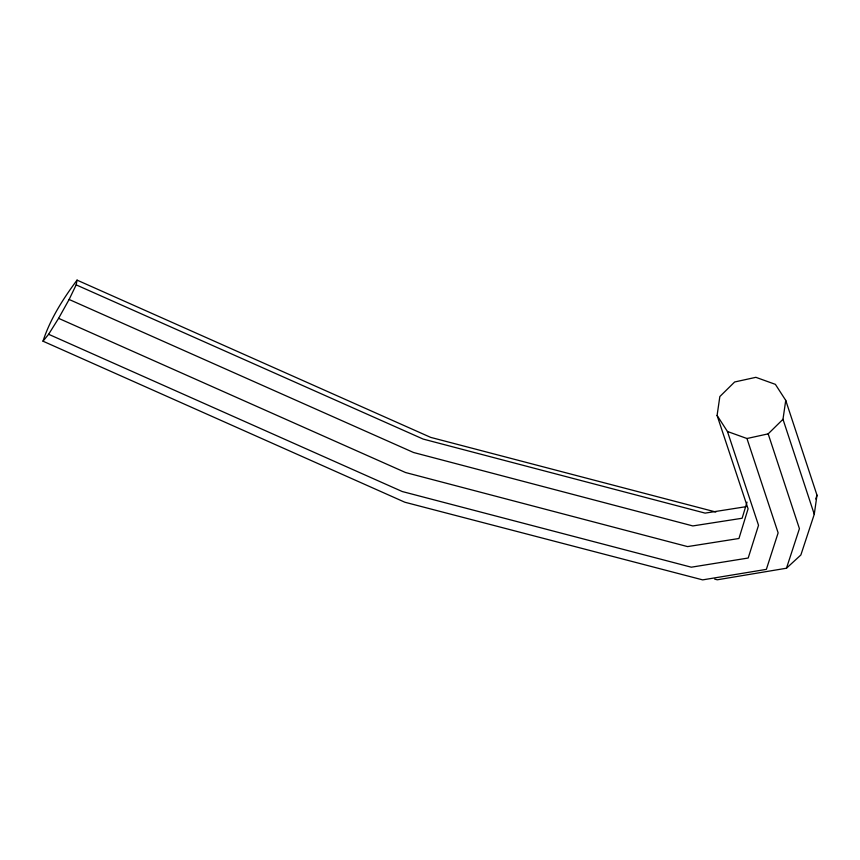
<?xml version="1.0" encoding="UTF-8"?>
<svg xmlns="http://www.w3.org/2000/svg" width="860" height="860" viewBox="0 0 860 860"><rect width="100%" height="100%" fill="white"/><g stroke="black" fill="none" stroke-linecap="round" stroke-linejoin="round"><path stroke-width="1.29" d="M714.692 579.124L717.283 579.791L786.47 568.224L800.864 554.99L814.269 514.269L817 495.199L785.739 400.384L775.387 384.356L755.875 377.325L734.655 381.98L719.841 396.546L717.089 415.455L748.082 508.819L738.944 538.5L687.559 546.594L405.576 472.538L58.598 318.34L48.622 334.282L43 341.194L404.856 502.229L702.663 579.876L766.357 569.374L778.128 532.877L746.953 438.514L727.442 431.483L717.089 415.455M814.269 514.269L782.987 419.293L785.739 400.384M43 341.194C50.127 319.157 63.178 298.656 77.056 280.123L430.688 437.385L715.853 512.023M58.598 318.34L69.122 299.473L76.174 284.875L77.056 280.123M747.028 502.143L742.115 518.258L692.837 525.933L413.552 452.5L69.122 299.473M786.47 568.224L799.424 528.663L768.173 433.859L782.987 419.293M815.742 499.026L817 495.199M746.953 438.514L768.173 433.859M745.975 506.69L705.125 513.119L423.142 439.073L76.174 284.875M48.622 334.282L402.254 491.533L691.311 567.192L748.2 558.022L758.52 525.299L727.442 431.483"/></g></svg>
